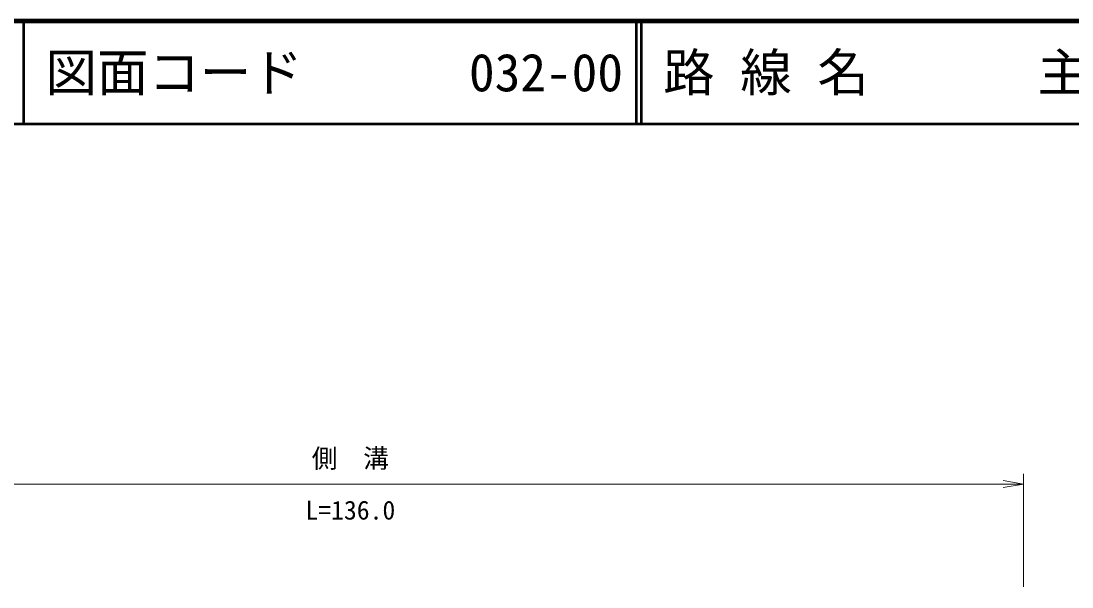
# Model space of a CAD drawing. Units: millimetres, scale not verified. Extents: x 40000 to 680000, y 20000 to 380000.
# Drawn here: x 118009 to 220096, y 325000 to 380000 of the extents above; entities that cross this region are included whole.
import ezdxf
from ezdxf.enums import TextEntityAlignment as Align

# ---------------------------------------------------------------- set-up
doc = ezdxf.new("R2010")
doc.units = ezdxf.units.MM
doc.header["$LTSCALE"] = 1000
for name, color, linetype, lineweight in [('M-STR-HTXT', 7, 'Continuous', 13), ('M-TTL', 2, 'Continuous', 140), ('M-TTL-LINE', 7, 'Continuous', 50)]:
    doc.layers.add(name, color=color, linetype=linetype, lineweight=lineweight)
doc.layers.add('M-TTL-TXT', color=7, linetype='Continuous')
doc.styles.add('ＭＳ ゴシック', font='')
doc.styles.get('ＭＳ ゴシック').set_extended_font_data('MS Gothic')

# ---------------------------------------------------------------- blocks, each defined once
blk = doc.blocks.new('open_arrow')
at = {"color": 0, "linetype": 'Continuous', "lineweight": -2}
blk.add_lwpolyline([(7.5, 1.25), (0, 0), (7.5, -1.25)], dxfattribs=at)

msp = doc.modelspace()

# ---------------------------------------------------------------- linework, layer by layer
at = {"layer": 'M-STR-HTXT'}
for p, q in [((215398, 325000), (215398, 336000)), ((85438, 335000), (215398, 335000))]:
    msp.add_line(p, q, dxfattribs=at)
at = {"layer": 'M-TTL'}
msp.add_line((680000, 380000), (40000, 380000), dxfattribs=at)
at = {"layer": 'M-TTL-LINE'}
for p, q in [((118250, 380000), (118250, 370000)), ((177750, 380000), (177750, 370000)), ((178250, 380000), (178250, 370000)), ((40000, 370000), (680000, 370000))]:
    msp.add_line(p, q, dxfattribs=at)

# ---------------------------------------------------------------- block references
at = {"layer": 'M-STR-HTXT', "xscale": 267, "yscale": 267, "rotation": 180}
msp.add_blockref('open_arrow', (215398, 335000), dxfattribs=at)

# ---------------------------------------------------------------- texts
at = {"layer": 'M-STR-HTXT', "style": 'ＭＳ ゴシック'}
msp.add_text('側\u3000溝', height=1833, dxfattribs=at).set_placement((150000, 337500), align=Align.MIDDLE_CENTER)
msp.add_text('L=136.0', height=1833, dxfattribs=at).set_placement((150000, 331000), align=Align.BOTTOM_CENTER)
at = {"layer": 'M-TTL-TXT', "style": 'ＭＳ ゴシック'}
for s, p in [('図面コード', (120380, 375000)), ('032-00', (161521, 375000)), ('路 線 名', (180380, 375000)), ('主要地方道豊浦清末線', (216734, 375000))]:
    msp.add_text(s, height=3666, dxfattribs=at).set_placement(p, align=Align.MIDDLE_LEFT)

doc.saveas('drawing.dxf')
